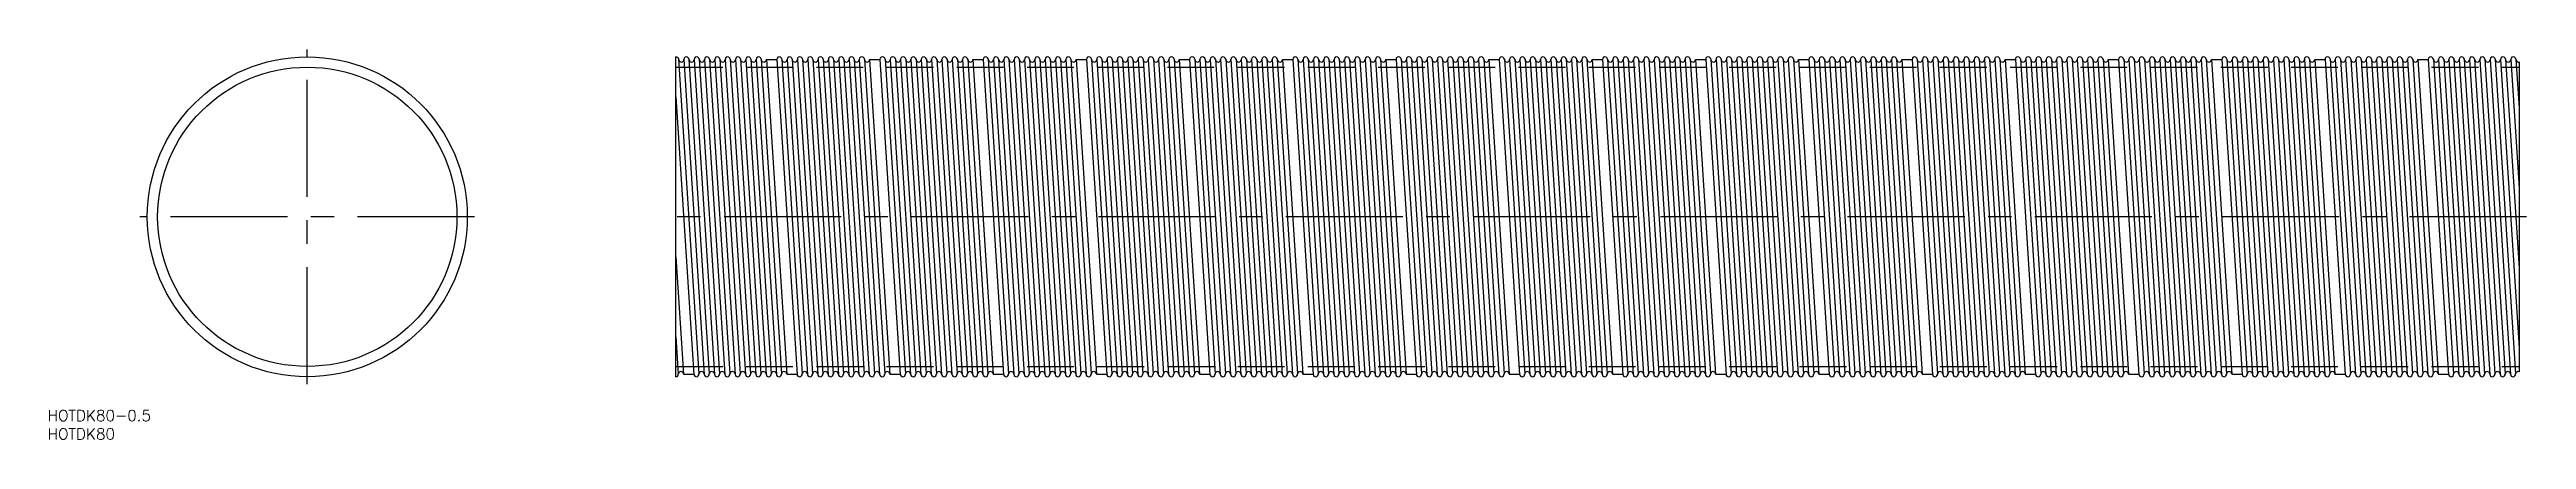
# Model space of a CAD drawing. Extents: x -70 to 602, y -60 to 45.
import ezdxf

# ---------------------------------------------------------------- set-up
doc = ezdxf.new("R2010")
doc.units = 0
doc.linetypes.add('CENTER', pattern=[50.8, 31.75, -6.35, 6.35, -6.35])
doc.linetypes.add('DASHED', pattern=[19.05, 12.7, -6.35])
doc.layers.get('0').update_dxf_attribs({"linetype": 'CONTINUOUS'})
doc.layers.add('CENTER', color=1, linetype='CENTER')
doc.styles.get("Standard").update_dxf_attribs({"font": 'txt.shx', "height": 3, "bigfont": 'bigfont.shx'})

msp = doc.modelspace()

# ---------------------------------------------------------------- linework, layer by layer
at = {"color": 7, "linetype": 'CONTINUOUS'}
for p, q in [((100, -43.4), (100, 43.4)), ((100.74, 42.75), (106.25, -42.65)), ((102.15, 42.65), (107.66, -42.75)), ((103.54, 42.75), (109.05, -42.65)), ((104.95, 42.65), (110.46, -42.75)), ((106.34, 42.75), (111.85, -42.65)), ((107.75, 42.65), (113.26, -42.75)), ((109.14, 42.75), (114.65, -42.65)), ((110.55, 42.65), (116.06, -42.75)), ((111.94, 42.75), (117.45, -42.65)), ((113.35, 42.65), (118.86, -42.75)), ((114.74, 42.75), (120.25, -42.65)), ((116.15, 42.65), (121.66, -42.75)), ((117.54, 42.75), (123.05, -42.65)), ((118.95, 42.65), (124.46, -42.75)), ((120.34, 42.75), (125.85, -42.65)), ((121.75, 42.65), (127.26, -42.75)), ((123.14, 42.75), (128.65, -42.65)), ((124.55, 42.7), (130.05, -42.7)), ((124.55, 42.7), (127.35, 42.7)), ((127.35, 42.65), (132.86, -42.75)), ((128.74, 42.75), (134.25, -42.65)), ((130.15, 42.65), (135.66, -42.75)), ((131.54, 42.75), (137.05, -42.65)), ((132.95, 42.65), (138.46, -42.75)), ((134.34, 42.75), (139.85, -42.65)), ((135.75, 42.65), (141.26, -42.75)), ((137.14, 42.75), (142.65, -42.65)), ((138.55, 42.65), (144.06, -42.75)), ((139.94, 42.75), (145.45, -42.65)), ((141.35, 42.65), (146.86, -42.75)), ((142.74, 42.75), (148.25, -42.65)), ((144.15, 42.65), (149.66, -42.75)), ((145.54, 42.75), (151.05, -42.65)), ((146.95, 42.65), (152.46, -42.75)), ((148.34, 42.75), (153.85, -42.65)), ((149.75, 42.65), (155.26, -42.75)), ((151.14, 42.75), (156.65, -42.65)), ((152.55, 42.7), (158.05, -42.7)), ((152.55, 42.7), (155.35, 42.7)), ((155.35, 42.65), (160.86, -42.75)), ((156.74, 42.75), (162.25, -42.65)), ((158.15, 42.65), (163.66, -42.75)), ((159.54, 42.75), (165.05, -42.65)), ((160.95, 42.65), (166.46, -42.75)), ((162.34, 42.75), (167.85, -42.65)), ((163.75, 42.65), (169.26, -42.75)), ((165.14, 42.75), (170.65, -42.65)), ((166.55, 42.65), (172.06, -42.75)), ((167.94, 42.75), (173.45, -42.65)), ((169.35, 42.65), (174.86, -42.75)), ((170.74, 42.75), (176.25, -42.65)), ((172.15, 42.65), (177.66, -42.75)), ((173.54, 42.75), (179.05, -42.65)), ((174.95, 42.65), (180.46, -42.75)), ((176.34, 42.75), (181.85, -42.65)), ((177.75, 42.65), (183.26, -42.75)), ((179.14, 42.75), (184.65, -42.65)), ((180.55, 42.7), (186.05, -42.7)), ((180.55, 42.7), (183.35, 42.7)), ((183.35, 42.65), (188.86, -42.75)), ((184.74, 42.75), (190.25, -42.65)), ((186.15, 42.65), (191.66, -42.75)), ((187.54, 42.75), (193.05, -42.65)), ((188.95, 42.65), (194.46, -42.75)), ((190.34, 42.75), (195.85, -42.65)), ((191.75, 42.65), (197.26, -42.75)), ((193.14, 42.75), (198.65, -42.65)), ((194.55, 42.65), (200.06, -42.75)), ((195.94, 42.75), (201.45, -42.65)), ((197.35, 42.65), (202.86, -42.75)), ((198.74, 42.75), (204.25, -42.65)), ((200.15, 42.65), (205.66, -42.75)), ((201.54, 42.75), (207.05, -42.65)), ((202.95, 42.65), (208.46, -42.75)), ((204.34, 42.75), (209.85, -42.65)), ((205.75, 42.65), (211.26, -42.75)), ((207.14, 42.75), (212.65, -42.65)), ((208.55, 42.7), (214.05, -42.7)), ((208.55, 42.7), (211.35, 42.7)), ((211.35, 42.65), (216.86, -42.75)), ((212.74, 42.75), (218.25, -42.65)), ((214.15, 42.65), (219.66, -42.75)), ((215.54, 42.75), (221.05, -42.65)), ((216.95, 42.65), (222.46, -42.75)), ((218.34, 42.75), (223.85, -42.65)), ((219.75, 42.65), (225.26, -42.75)), ((221.14, 42.75), (226.65, -42.65)), ((222.55, 42.65), (228.06, -42.75)), ((223.94, 42.75), (229.45, -42.65)), ((225.35, 42.65), (230.86, -42.75)), ((226.74, 42.75), (232.25, -42.65)), ((228.15, 42.65), (233.66, -42.75)), ((229.54, 42.75), (235.05, -42.65)), ((230.95, 42.65), (236.46, -42.75)), ((232.34, 42.75), (237.85, -42.65)), ((233.75, 42.65), (239.26, -42.75)), ((235.14, 42.75), (240.65, -42.65)), ((236.55, 42.7), (242.05, -42.7)), ((236.55, 42.7), (239.35, 42.7)), ((239.35, 42.65), (244.86, -42.75)), ((240.74, 42.75), (246.25, -42.65)), ((242.15, 42.65), (247.66, -42.75)), ((243.54, 42.75), (249.05, -42.65)), ((244.95, 42.65), (250.46, -42.75)), ((246.34, 42.75), (251.85, -42.65)), ((247.75, 42.65), (253.26, -42.75)), ((249.14, 42.75), (254.65, -42.65)), ((250.55, 42.65), (256.06, -42.75)), ((251.94, 42.75), (257.45, -42.65)), ((253.35, 42.65), (258.86, -42.75)), ((254.74, 42.75), (260.25, -42.65)), ((256.15, 42.65), (261.66, -42.75)), ((257.54, 42.75), (263.05, -42.65)), ((258.95, 42.65), (264.46, -42.75)), ((260.34, 42.75), (265.85, -42.65)), ((261.75, 42.65), (267.26, -42.75)), ((263.14, 42.75), (268.65, -42.65)), ((264.55, 42.7), (270.05, -42.7)), ((264.55, 42.7), (267.35, 42.7)), ((267.35, 42.65), (272.86, -42.75)), ((268.74, 42.75), (274.25, -42.65)), ((270.15, 42.65), (275.66, -42.75)), ((271.54, 42.75), (277.05, -42.65)), ((272.95, 42.65), (278.46, -42.75)), ((274.34, 42.75), (279.85, -42.65)), ((275.75, 42.65), (281.26, -42.75)), ((277.14, 42.75), (282.65, -42.65)), ((278.55, 42.65), (284.06, -42.75)), ((279.94, 42.75), (285.45, -42.65)), ((281.35, 42.65), (286.86, -42.75)), ((282.74, 42.75), (288.25, -42.65)), ((284.15, 42.65), (289.66, -42.75)), ((285.54, 42.75), (291.05, -42.65)), ((286.95, 42.65), (292.46, -42.75)), ((288.34, 42.75), (293.85, -42.65)), ((289.75, 42.65), (295.26, -42.75)), ((291.14, 42.75), (296.65, -42.65)), ((292.55, 42.7), (298.05, -42.7)), ((292.55, 42.7), (295.35, 42.7)), ((295.35, 42.65), (300.86, -42.75)), ((296.74, 42.75), (302.25, -42.65)), ((298.15, 42.65), (303.66, -42.75)), ((299.54, 42.75), (305.05, -42.65)), ((300.95, 42.65), (306.46, -42.75)), ((302.34, 42.75), (307.85, -42.65)), ((303.75, 42.65), (309.26, -42.75)), ((305.14, 42.75), (310.65, -42.65)), ((306.55, 42.65), (312.06, -42.75)), ((307.94, 42.75), (313.45, -42.65)), ((309.35, 42.65), (314.86, -42.75)), ((310.74, 42.75), (316.25, -42.65)), ((312.15, 42.65), (317.66, -42.75)), ((313.54, 42.75), (319.05, -42.65)), ((314.95, 42.65), (320.46, -42.75)), ((316.34, 42.75), (321.85, -42.65)), ((317.75, 42.65), (323.26, -42.75)), ((319.14, 42.75), (324.65, -42.65)), ((320.55, 42.7), (326.05, -42.7)), ((320.55, 42.7), (323.35, 42.7)), ((323.35, 42.65), (328.86, -42.75)), ((324.74, 42.75), (330.25, -42.65)), ((326.15, 42.65), (331.66, -42.75)), ((327.54, 42.75), (333.05, -42.65)), ((328.95, 42.65), (334.46, -42.75)), ((330.34, 42.75), (335.85, -42.65)), ((331.75, 42.65), (337.26, -42.75)), ((333.14, 42.75), (338.65, -42.65)), ((334.55, 42.65), (340.06, -42.75)), ((335.94, 42.75), (341.45, -42.65)), ((337.35, 42.65), (342.86, -42.75)), ((338.74, 42.75), (344.25, -42.65)), ((340.15, 42.65), (345.66, -42.75)), ((341.54, 42.75), (347.05, -42.65)), ((342.95, 42.65), (348.46, -42.75)), ((344.34, 42.75), (349.85, -42.65)), ((345.75, 42.65), (351.26, -42.75)), ((347.14, 42.75), (352.65, -42.65)), ((348.55, 42.7), (354.05, -42.7)), ((348.55, 42.7), (351.35, 42.7)), ((351.35, 42.65), (356.86, -42.75)), ((352.74, 42.75), (358.25, -42.65)), ((354.15, 42.65), (359.66, -42.75)), ((355.54, 42.75), (361.05, -42.65)), ((356.95, 42.65), (362.46, -42.75)), ((358.34, 42.75), (363.85, -42.65)), ((359.75, 42.65), (365.26, -42.75)), ((361.14, 42.75), (366.65, -42.65)), ((362.55, 42.65), (368.06, -42.75)), ((363.94, 42.75), (369.45, -42.65)), ((365.35, 42.65), (370.86, -42.75)), ((366.74, 42.75), (372.25, -42.65)), ((368.15, 42.65), (373.66, -42.75)), ((369.54, 42.75), (375.05, -42.65)), ((370.95, 42.65), (376.46, -42.75)), ((372.34, 42.75), (377.85, -42.65)), ((373.75, 42.65), (379.26, -42.75)), ((375.14, 42.75), (380.65, -42.65)), ((376.55, 42.7), (382.05, -42.7)), ((376.55, 42.7), (379.35, 42.7)), ((379.35, 42.65), (384.86, -42.75)), ((380.74, 42.75), (386.25, -42.65)), ((382.15, 42.65), (387.66, -42.75)), ((383.54, 42.75), (389.05, -42.65)), ((384.95, 42.65), (390.46, -42.75)), ((386.34, 42.75), (391.85, -42.65)), ((387.75, 42.65), (393.26, -42.75)), ((389.14, 42.75), (394.65, -42.65)), ((390.55, 42.65), (396.06, -42.75)), ((391.94, 42.75), (397.45, -42.65)), ((393.35, 42.65), (398.86, -42.75)), ((394.74, 42.75), (400.25, -42.65)), ((396.15, 42.65), (401.66, -42.75)), ((397.54, 42.75), (403.05, -42.65)), ((398.95, 42.65), (404.46, -42.75)), ((400.34, 42.75), (405.85, -42.65)), ((401.75, 42.65), (407.26, -42.75)), ((403.14, 42.75), (408.65, -42.65)), ((404.55, 42.7), (410.05, -42.7)), ((404.55, 42.7), (407.35, 42.7)), ((407.35, 42.65), (412.86, -42.75)), ((408.74, 42.75), (414.25, -42.65)), ((410.15, 42.65), (415.66, -42.75)), ((411.54, 42.75), (417.05, -42.65)), ((412.95, 42.65), (418.46, -42.75)), ((414.34, 42.75), (419.85, -42.65)), ((415.75, 42.65), (421.26, -42.75)), ((417.14, 42.75), (422.65, -42.65)), ((418.55, 42.65), (424.06, -42.75)), ((419.94, 42.75), (425.45, -42.65)), ((421.35, 42.65), (426.86, -42.75)), ((422.74, 42.75), (428.25, -42.65)), ((424.15, 42.65), (429.66, -42.75)), ((425.54, 42.75), (431.05, -42.65)), ((426.95, 42.65), (432.46, -42.75)), ((428.34, 42.75), (433.85, -42.65)), ((429.75, 42.65), (435.26, -42.75)), ((431.14, 42.75), (436.65, -42.65)), ((432.55, 42.7), (438.05, -42.7)), ((432.55, 42.7), (435.35, 42.7)), ((435.35, 42.65), (440.86, -42.75)), ((436.74, 42.75), (442.25, -42.65)), ((438.15, 42.65), (443.66, -42.75)), ((439.54, 42.75), (445.05, -42.65)), ((440.95, 42.65), (446.46, -42.75)), ((442.34, 42.75), (447.85, -42.65)), ((443.75, 42.65), (449.26, -42.75)), ((445.14, 42.75), (450.65, -42.65)), ((446.55, 42.65), (452.06, -42.75)), ((447.94, 42.75), (453.45, -42.65)), ((449.35, 42.65), (454.86, -42.75)), ((450.74, 42.75), (456.25, -42.65)), ((452.15, 42.65), (457.66, -42.75)), ((453.54, 42.75), (459.05, -42.65)), ((454.95, 42.65), (460.46, -42.75)), ((456.34, 42.75), (461.85, -42.65)), ((457.75, 42.65), (463.26, -42.75)), ((459.14, 42.75), (464.65, -42.65)), ((460.55, 42.7), (466.05, -42.7)), ((460.55, 42.7), (463.35, 42.7)), ((463.35, 42.65), (468.86, -42.75)), ((464.74, 42.75), (470.25, -42.65)), ((466.15, 42.65), (471.66, -42.75)), ((467.54, 42.75), (473.05, -42.65)), ((468.95, 42.65), (474.46, -42.75)), ((470.34, 42.75), (475.85, -42.65)), ((471.75, 42.65), (477.26, -42.75)), ((473.14, 42.75), (478.65, -42.65)), ((474.55, 42.65), (480.06, -42.75)), ((475.94, 42.75), (481.45, -42.65)), ((477.35, 42.65), (482.86, -42.75)), ((478.74, 42.75), (484.25, -42.65)), ((480.15, 42.65), (485.66, -42.75)), ((481.54, 42.75), (487.05, -42.65)), ((482.95, 42.65), (488.46, -42.75)), ((484.34, 42.75), (489.85, -42.65)), ((485.75, 42.65), (491.26, -42.75)), ((487.14, 42.75), (492.65, -42.65)), ((488.55, 42.7), (494.05, -42.7)), ((488.55, 42.7), (491.35, 42.7)), ((491.35, 42.65), (496.86, -42.75)), ((492.74, 42.75), (498.25, -42.65)), ((494.15, 42.65), (499.66, -42.75)), ((495.54, 42.75), (501.05, -42.65)), ((496.95, 42.65), (502.46, -42.75)), ((498.34, 42.75), (503.85, -42.65)), ((499.75, 42.65), (505.26, -42.75)), ((501.14, 42.75), (506.65, -42.65)), ((502.55, 42.65), (508.06, -42.75)), ((503.94, 42.75), (509.45, -42.65)), ((505.35, 42.65), (510.86, -42.75)), ((506.74, 42.75), (512.25, -42.65)), ((508.15, 42.65), (513.66, -42.75)), ((509.54, 42.75), (515.05, -42.65)), ((510.95, 42.65), (516.46, -42.75)), ((512.34, 42.75), (517.85, -42.65)), ((513.75, 42.65), (519.26, -42.75)), ((515.14, 42.75), (520.65, -42.65)), ((516.55, 42.7), (522.05, -42.7)), ((516.55, 42.7), (519.35, 42.7)), ((519.35, 42.65), (524.86, -42.75)), ((520.74, 42.75), (526.25, -42.65)), ((522.15, 42.65), (527.66, -42.75)), ((523.54, 42.75), (529.05, -42.65)), ((524.95, 42.65), (530.46, -42.75)), ((526.34, 42.75), (531.85, -42.65)), ((527.75, 42.65), (533.26, -42.75)), ((529.14, 42.75), (534.65, -42.65)), ((530.55, 42.65), (536.06, -42.75)), ((531.94, 42.75), (537.45, -42.65)), ((533.35, 42.65), (538.86, -42.75)), ((534.74, 42.75), (540.25, -42.65)), ((536.15, 42.65), (541.66, -42.75)), ((537.54, 42.75), (543.05, -42.65)), ((538.95, 42.65), (544.46, -42.75)), ((540.34, 42.75), (545.85, -42.65)), ((541.75, 42.65), (547.26, -42.75)), ((543.14, 42.75), (548.65, -42.65)), ((544.55, 42.7), (550.05, -42.7)), ((544.55, 42.7), (547.35, 42.7)), ((547.35, 42.65), (552.86, -42.75)), ((548.74, 42.75), (554.25, -42.65)), ((550.15, 42.65), (555.66, -42.75)), ((551.54, 42.75), (557.05, -42.65)), ((552.95, 42.65), (558.46, -42.75)), ((554.34, 42.75), (559.85, -42.65)), ((555.75, 42.65), (561.26, -42.75)), ((557.14, 42.75), (562.65, -42.65)), ((558.55, 42.65), (564.06, -42.75)), ((559.94, 42.75), (565.45, -42.65)), ((561.35, 42.65), (566.86, -42.75)), ((562.74, 42.75), (568.25, -42.65)), ((564.15, 42.65), (569.66, -42.75)), ((565.54, 42.75), (571.05, -42.65)), ((566.95, 42.65), (572.46, -42.75)), ((568.34, 42.75), (573.85, -42.65)), ((569.75, 42.65), (575.26, -42.75)), ((571.14, 42.75), (576.65, -42.65)), ((572.55, 42.7), (578.05, -42.7)), ((572.55, 42.7), (575.35, 42.7)), ((575.35, 42.65), (580.86, -42.75)), ((576.74, 42.75), (582.25, -42.65)), ((578.15, 42.65), (583.66, -42.75)), ((579.54, 42.75), (585.05, -42.65)), ((580.95, 42.65), (586.46, -42.75)), ((582.34, 42.75), (587.85, -42.65)), ((583.75, 42.65), (589.26, -42.75)), ((585.14, 42.75), (590.65, -42.65)), ((586.55, 42.65), (592.06, -42.75)), ((587.94, 42.75), (593.45, -42.65)), ((589.35, 42.65), (594.86, -42.75)), ((590.74, 42.75), (596.25, -42.65)), ((592.15, 42.65), (597.66, -42.75)), ((593.54, 42.75), (599.05, -42.65)), ((594.95, 42.65), (600, -35.67)), ((596.34, 42.75), (600, -13.93)), ((597.75, 42.65), (600, 7.73)), ((599.14, 42.75), (600, 29.47)), ((600, 42.02), (600, -42.04)), ((100, 32.53), (104.86, -42.75)), ((100, -10.86), (102.05, -42.7)), ((100, -32.53), (100.65, -42.65)), ((102.05, -42.7), (104.85, -42.7)), ((130.05, -42.7), (132.85, -42.7)), ((158.05, -42.7), (160.85, -42.7)), ((186.05, -42.7), (188.85, -42.7)), ((214.05, -42.7), (216.85, -42.7)), ((242.05, -42.7), (244.85, -42.7)), ((270.05, -42.7), (272.85, -42.7)), ((298.05, -42.7), (300.85, -42.7)), ((326.05, -42.7), (328.85, -42.7)), ((354.05, -42.7), (356.85, -42.7)), ((382.05, -42.7), (384.85, -42.7)), ((410.05, -42.7), (412.85, -42.7)), ((438.05, -42.7), (440.85, -42.7)), ((466.05, -42.7), (468.85, -42.7)), ((494.05, -42.7), (496.85, -42.7)), ((522.05, -42.7), (524.85, -42.7)), ((550.05, -42.7), (552.85, -42.7)), ((578.05, -42.7), (580.85, -42.7))]:
    msp.add_line(p, q, dxfattribs=at)
at = {"color": 3, "linetype": 'DASHED'}
for p, q in [((100, 40.6), (600, 40.6)), ((100, -40.6), (600, -40.6))]:
    msp.add_line(p, q, dxfattribs=at)
at = {"color": 7, "linetype": 'CONTINUOUS'}
for radius in [43.4, 40.6]:
    msp.add_circle((0, 0), radius, dxfattribs=at)
for centre, start, end in [((100.05, 42.7), 3.69139, 93.69907), ((101.45, 42.7), 188.9127, 360), ((102.85, 42.7), 3.69139, 183.69139), ((104.25, 42.7), 188.9127, 360), ((105.65, 42.7), 3.69139, 183.69139), ((107.05, 42.7), 188.9127, 360), ((108.45, 42.7), 3.69139, 183.69139), ((109.85, 42.7), 188.9127, 360), ((111.25, 42.7), 3.69139, 183.69139), ((112.65, 42.7), 188.9127, 360), ((114.05, 42.7), 3.69139, 183.69139), ((115.45, 42.7), 188.9127, 360), ((116.85, 42.7), 3.69139, 183.69139), ((118.25, 42.7), 188.9127, 360), ((119.65, 42.7), 3.69139, 183.69139), ((121.05, 42.7), 188.9127, 360), ((122.45, 42.7), 3.69139, 183.69139), ((123.85, 42.7), 188.9127, 360), ((128.05, 42.7), 3.69139, 183.69139), ((129.45, 42.7), 188.9127, 360), ((130.85, 42.7), 3.69139, 183.69139), ((132.25, 42.7), 188.9127, 360), ((133.65, 42.7), 3.69139, 183.69139), ((135.05, 42.7), 188.9127, 360), ((136.45, 42.7), 3.69139, 183.69139), ((137.85, 42.7), 188.9127, 360), ((139.25, 42.7), 3.69139, 183.69139), ((140.65, 42.7), 188.9127, 360), ((142.05, 42.7), 3.69139, 183.69139), ((143.45, 42.7), 188.9127, 360), ((144.85, 42.7), 3.69139, 183.69139), ((146.25, 42.7), 188.9127, 360), ((147.65, 42.7), 3.69139, 183.69139), ((149.05, 42.7), 188.9127, 360), ((150.45, 42.7), 3.69139, 183.69139), ((151.85, 42.7), 188.9127, 360), ((156.05, 42.7), 3.69139, 183.69139), ((157.45, 42.7), 188.9127, 360), ((158.85, 42.7), 3.69139, 183.69139), ((160.25, 42.7), 188.9127, 360), ((161.65, 42.7), 3.69139, 183.69139), ((163.05, 42.7), 188.9127, 360), ((164.45, 42.7), 3.69139, 183.69139), ((165.85, 42.7), 188.9127, 360), ((167.25, 42.7), 3.69139, 183.69139), ((168.65, 42.7), 188.9127, 360), ((170.05, 42.7), 3.69139, 183.69139), ((171.45, 42.7), 188.9127, 360), ((172.85, 42.7), 3.69139, 183.69139), ((174.25, 42.7), 188.9127, 360), ((175.65, 42.7), 3.69139, 183.69139), ((177.05, 42.7), 188.9127, 360), ((178.45, 42.7), 3.69139, 183.69139), ((179.85, 42.7), 188.9127, 360), ((184.05, 42.7), 3.69139, 183.69139), ((185.45, 42.7), 188.9127, 360), ((186.85, 42.7), 3.69139, 183.69139), ((188.25, 42.7), 188.9127, 360), ((189.65, 42.7), 3.69139, 183.69139), ((191.05, 42.7), 188.9127, 360), ((192.45, 42.7), 3.69139, 183.69139), ((193.85, 42.7), 188.9127, 360), ((195.25, 42.7), 3.69139, 183.69139), ((196.65, 42.7), 188.9127, 360), ((198.05, 42.7), 3.69139, 183.69139), ((199.45, 42.7), 188.9127, 360), ((200.85, 42.7), 3.69139, 183.69139), ((202.25, 42.7), 188.9127, 360), ((203.65, 42.7), 3.69139, 183.69139), ((205.05, 42.7), 188.9127, 360), ((206.45, 42.7), 3.69139, 183.69139), ((207.85, 42.7), 188.9127, 360), ((212.05, 42.7), 3.69139, 183.69139), ((213.45, 42.7), 188.9127, 360), ((214.85, 42.7), 3.69139, 183.69139), ((216.25, 42.7), 188.9127, 360), ((217.65, 42.7), 3.69139, 183.69139), ((219.05, 42.7), 188.9127, 360), ((220.45, 42.7), 3.69139, 183.69139), ((221.85, 42.7), 188.9127, 360), ((223.25, 42.7), 3.69139, 183.69139), ((224.65, 42.7), 188.9127, 360), ((226.05, 42.7), 3.69139, 183.69139), ((227.45, 42.7), 188.9127, 360), ((228.85, 42.7), 3.69139, 183.69139), ((230.25, 42.7), 188.9127, 360), ((231.65, 42.7), 3.69139, 183.69139), ((233.05, 42.7), 188.9127, 360), ((234.45, 42.7), 3.69139, 183.69139), ((235.85, 42.7), 188.9127, 360), ((240.05, 42.7), 3.69139, 183.69139), ((241.45, 42.7), 188.9127, 360), ((242.85, 42.7), 3.69139, 183.69139), ((244.25, 42.7), 188.9127, 360), ((245.65, 42.7), 3.69139, 183.69139), ((247.05, 42.7), 188.9127, 360), ((248.45, 42.7), 3.69139, 183.69139), ((249.85, 42.7), 188.9127, 360), ((251.25, 42.7), 3.69139, 183.69139), ((252.65, 42.7), 188.9127, 360), ((254.05, 42.7), 3.69139, 183.69139), ((255.45, 42.7), 188.9127, 360), ((256.85, 42.7), 3.69139, 183.69139), ((258.25, 42.7), 188.9127, 360), ((259.65, 42.7), 3.69139, 183.69139), ((261.05, 42.7), 188.9127, 360), ((262.45, 42.7), 3.69139, 183.69139), ((263.85, 42.7), 188.9127, 360), ((268.05, 42.7), 3.69139, 183.69139), ((269.45, 42.7), 188.9127, 360), ((270.85, 42.7), 3.69139, 183.69139), ((272.25, 42.7), 188.9127, 360), ((273.65, 42.7), 3.69139, 183.69139), ((275.05, 42.7), 188.9127, 360), ((276.45, 42.7), 3.69139, 183.69139), ((277.85, 42.7), 188.9127, 360), ((279.25, 42.7), 3.69139, 183.69139), ((280.65, 42.7), 188.9127, 360), ((282.05, 42.7), 3.69139, 183.69139), ((283.45, 42.7), 188.9127, 360), ((284.85, 42.7), 3.69139, 183.69139), ((286.25, 42.7), 188.9127, 360), ((287.65, 42.7), 3.69139, 183.69139), ((289.05, 42.7), 188.9127, 360), ((290.45, 42.7), 3.69139, 183.69139), ((291.85, 42.7), 188.9127, 360), ((296.05, 42.7), 3.69139, 183.69139), ((297.45, 42.7), 188.9127, 360), ((298.85, 42.7), 3.69139, 183.69139), ((300.25, 42.7), 188.9127, 360), ((301.65, 42.7), 3.69139, 183.69139), ((303.05, 42.7), 188.9127, 360), ((304.45, 42.7), 3.69139, 183.69139), ((305.85, 42.7), 188.9127, 360), ((307.25, 42.7), 3.69139, 183.69139), ((308.65, 42.7), 188.9127, 360), ((310.05, 42.7), 3.69139, 183.69139), ((311.45, 42.7), 188.9127, 360), ((312.85, 42.7), 3.69139, 183.69139), ((314.25, 42.7), 188.9127, 360), ((315.65, 42.7), 3.69139, 183.69139), ((317.05, 42.7), 188.9127, 360), ((318.45, 42.7), 3.69139, 183.69139), ((319.85, 42.7), 188.9127, 360), ((324.05, 42.7), 3.69139, 183.69139), ((325.45, 42.7), 188.9127, 360), ((326.85, 42.7), 3.69139, 183.69139), ((328.25, 42.7), 188.9127, 360), ((329.65, 42.7), 3.69139, 183.69139), ((331.05, 42.7), 188.9127, 360), ((332.45, 42.7), 3.69139, 183.69139), ((333.85, 42.7), 188.9127, 360), ((335.25, 42.7), 3.69139, 183.69139), ((336.65, 42.7), 188.9127, 360), ((338.05, 42.7), 3.69139, 183.69139), ((339.45, 42.7), 188.9127, 360), ((340.85, 42.7), 3.69139, 183.69139), ((342.25, 42.7), 188.9127, 360), ((343.65, 42.7), 3.69139, 183.69139), ((345.05, 42.7), 188.9127, 360), ((346.45, 42.7), 3.69139, 183.69139), ((347.85, 42.7), 188.9127, 360), ((352.05, 42.7), 3.69139, 183.69139), ((353.45, 42.7), 188.9127, 360), ((354.85, 42.7), 3.69139, 183.69139), ((356.25, 42.7), 188.9127, 360), ((357.65, 42.7), 3.69139, 183.69139), ((359.05, 42.7), 188.9127, 360), ((360.45, 42.7), 3.69139, 183.69139), ((361.85, 42.7), 188.9127, 360), ((363.25, 42.7), 3.69139, 183.69139), ((364.65, 42.7), 188.9127, 360), ((366.05, 42.7), 3.69139, 183.69139), ((367.45, 42.7), 188.9127, 360), ((368.85, 42.7), 3.69139, 183.69139), ((370.25, 42.7), 188.9127, 360), ((371.65, 42.7), 3.69139, 183.69139), ((373.05, 42.7), 188.9127, 360), ((374.45, 42.7), 3.69139, 183.69139), ((375.85, 42.7), 188.9127, 360), ((380.05, 42.7), 3.69139, 183.69139), ((381.45, 42.7), 188.9127, 360), ((382.85, 42.7), 3.69139, 183.69139), ((384.25, 42.7), 188.9127, 360), ((385.65, 42.7), 3.69139, 183.69139), ((387.05, 42.7), 188.9127, 360), ((388.45, 42.7), 3.69139, 183.69139), ((389.85, 42.7), 188.9127, 360), ((391.25, 42.7), 3.69139, 183.69139), ((392.65, 42.7), 188.9127, 360), ((394.05, 42.7), 3.69139, 183.69139), ((395.45, 42.7), 188.9127, 360), ((396.85, 42.7), 3.69139, 183.69139), ((398.25, 42.7), 188.9127, 360), ((399.65, 42.7), 3.69139, 183.69139), ((401.05, 42.7), 188.9127, 360), ((402.45, 42.7), 3.69139, 183.69139), ((403.85, 42.7), 188.9127, 360), ((408.05, 42.7), 3.69139, 183.69139), ((409.45, 42.7), 188.9127, 360), ((410.85, 42.7), 3.69139, 183.69139), ((412.25, 42.7), 188.9127, 360), ((413.65, 42.7), 3.69139, 183.69139), ((415.05, 42.7), 188.9127, 360), ((416.45, 42.7), 3.69139, 183.69139), ((417.85, 42.7), 188.9127, 360), ((419.25, 42.7), 3.69139, 183.69139), ((420.65, 42.7), 188.9127, 360), ((422.05, 42.7), 3.69139, 183.69139), ((423.45, 42.7), 188.9127, 360), ((424.85, 42.7), 3.69139, 183.69139), ((426.25, 42.7), 188.9127, 360), ((427.65, 42.7), 3.69139, 183.69139), ((429.05, 42.7), 188.9127, 360), ((430.45, 42.7), 3.69139, 183.69139), ((431.85, 42.7), 188.9127, 360), ((436.05, 42.7), 3.69139, 183.69139), ((437.45, 42.7), 188.9127, 360), ((438.85, 42.7), 3.69139, 183.69139), ((440.25, 42.7), 188.9127, 360), ((441.65, 42.7), 3.69139, 183.69139), ((443.05, 42.7), 188.9127, 360), ((444.45, 42.7), 3.69139, 183.69139), ((445.85, 42.7), 188.9127, 360), ((447.25, 42.7), 3.69139, 183.69139), ((448.65, 42.7), 188.9127, 360), ((450.05, 42.7), 3.69139, 183.69139), ((451.45, 42.7), 188.9127, 360), ((452.85, 42.7), 3.69139, 183.69139), ((454.25, 42.7), 188.9127, 360), ((455.65, 42.7), 3.69139, 183.69139), ((457.05, 42.7), 188.9127, 360), ((458.45, 42.7), 3.69139, 183.69139), ((459.85, 42.7), 188.9127, 360), ((464.05, 42.7), 3.69139, 183.69139), ((465.45, 42.7), 188.9127, 360), ((466.85, 42.7), 3.69139, 183.69139), ((468.25, 42.7), 188.9127, 360), ((469.65, 42.7), 3.69139, 183.69139), ((471.05, 42.7), 188.9127, 360), ((472.45, 42.7), 3.69139, 183.69139), ((473.85, 42.7), 188.9127, 360), ((475.25, 42.7), 3.69139, 183.69139), ((476.65, 42.7), 188.9127, 360), ((478.05, 42.7), 3.69139, 183.69139), ((479.45, 42.7), 188.9127, 360), ((480.85, 42.7), 3.69139, 183.69139), ((482.25, 42.7), 188.9127, 360), ((483.65, 42.7), 3.69139, 183.69139), ((485.05, 42.7), 188.9127, 360), ((486.45, 42.7), 3.69139, 183.69139), ((487.85, 42.7), 188.9127, 360), ((492.05, 42.7), 3.69139, 183.69139), ((493.45, 42.7), 188.9127, 360), ((494.85, 42.7), 3.69139, 183.69139), ((496.25, 42.7), 188.9127, 360), ((497.65, 42.7), 3.69139, 183.69139), ((499.05, 42.7), 188.9127, 360), ((500.45, 42.7), 3.69139, 183.69139), ((501.85, 42.7), 188.9127, 360), ((503.25, 42.7), 3.69139, 183.69139), ((504.65, 42.7), 188.9127, 360), ((506.05, 42.7), 3.69139, 183.69139), ((507.45, 42.7), 188.9127, 360), ((508.85, 42.7), 3.69139, 183.69139), ((510.25, 42.7), 188.9127, 360), ((511.65, 42.7), 3.69139, 183.69139), ((513.05, 42.7), 188.9127, 360), ((514.45, 42.7), 3.69139, 183.69139), ((515.85, 42.7), 188.9127, 360), ((520.05, 42.7), 3.69139, 183.69139), ((521.45, 42.7), 188.9127, 360), ((522.85, 42.7), 3.69139, 183.69139), ((524.25, 42.7), 188.9127, 360), ((525.65, 42.7), 3.69139, 183.69139), ((527.05, 42.7), 188.9127, 360), ((528.45, 42.7), 3.69139, 183.69139), ((529.85, 42.7), 188.9127, 360), ((531.25, 42.7), 3.69139, 183.69139), ((532.65, 42.7), 188.9127, 360), ((534.05, 42.7), 3.69139, 183.69139), ((535.45, 42.7), 188.9127, 360), ((536.85, 42.7), 3.69139, 183.69139), ((538.25, 42.7), 188.9127, 360), ((539.65, 42.7), 3.69139, 183.69139), ((541.05, 42.7), 188.9127, 360), ((542.45, 42.7), 3.69139, 183.69139), ((543.85, 42.7), 188.9127, 360), ((548.05, 42.7), 3.69139, 183.69139), ((549.45, 42.7), 188.9127, 360), ((550.85, 42.7), 3.69139, 183.69139), ((552.25, 42.7), 188.9127, 360), ((553.65, 42.7), 3.69139, 183.69139), ((555.05, 42.7), 188.9127, 360), ((556.45, 42.7), 3.69139, 183.69139), ((557.85, 42.7), 188.9127, 360), ((559.25, 42.7), 3.69139, 183.69139), ((560.65, 42.7), 188.9127, 360), ((562.05, 42.7), 3.69139, 183.69139), ((563.45, 42.7), 188.9127, 360), ((564.85, 42.7), 3.69139, 183.69139), ((566.25, 42.7), 188.9127, 360), ((567.65, 42.7), 3.69139, 183.69139), ((569.05, 42.7), 188.9127, 360), ((570.45, 42.7), 3.69139, 183.69139), ((571.85, 42.7), 188.9127, 360), ((576.05, 42.7), 3.69139, 183.69139), ((577.45, 42.7), 188.9127, 360), ((578.85, 42.7), 3.69139, 183.69139), ((580.25, 42.7), 188.9127, 360), ((581.65, 42.7), 3.69139, 183.69139), ((583.05, 42.7), 188.9127, 360), ((584.45, 42.7), 3.69139, 183.69139), ((585.85, 42.7), 188.9127, 360), ((587.25, 42.7), 3.69139, 183.69139), ((588.65, 42.7), 188.9127, 360), ((590.05, 42.7), 3.69139, 183.69139), ((591.45, 42.7), 188.9127, 360), ((592.85, 42.7), 3.69139, 183.69139), ((594.25, 42.7), 188.9127, 360), ((595.65, 42.7), 3.69139, 183.69139), ((597.05, 42.7), 188.9127, 360), ((598.45, 42.7), 3.69139, 183.69139), ((599.85, 42.7), 188.9127, 282.77942), ((99.95, -42.7), 273.69907, 3.69139), ((101.35, -42.7), 8.9127, 180), ((105.55, -42.7), 183.69139, 3.69139), ((106.95, -42.7), 8.9127, 180), ((108.35, -42.7), 183.69139, 3.69139), ((109.75, -42.7), 8.9127, 180), ((111.15, -42.7), 183.69139, 3.69139), ((112.55, -42.7), 8.9127, 180), ((113.95, -42.7), 183.69139, 3.69139), ((115.35, -42.7), 8.9127, 180), ((116.75, -42.7), 183.69139, 3.69139), ((118.15, -42.7), 8.9127, 180), ((119.55, -42.7), 183.69139, 3.69139), ((120.95, -42.7), 8.9127, 180), ((122.35, -42.7), 183.69139, 3.69139), ((123.75, -42.7), 8.9127, 180), ((125.15, -42.7), 183.69139, 3.69139), ((126.55, -42.7), 8.9127, 180), ((127.95, -42.7), 183.69139, 3.69139), ((129.35, -42.7), 8.9127, 180), ((133.55, -42.7), 183.69139, 3.69139), ((134.95, -42.7), 8.9127, 180), ((136.35, -42.7), 183.69139, 3.69139), ((137.75, -42.7), 8.9127, 180), ((139.15, -42.7), 183.69139, 3.69139), ((140.55, -42.7), 8.9127, 180), ((141.95, -42.7), 183.69139, 3.69139), ((143.35, -42.7), 8.9127, 180), ((144.75, -42.7), 183.69139, 3.69139), ((146.15, -42.7), 8.9127, 180), ((147.55, -42.7), 183.69139, 3.69139), ((148.95, -42.7), 8.9127, 180), ((150.35, -42.7), 183.69139, 3.69139), ((151.75, -42.7), 8.9127, 180), ((153.15, -42.7), 183.69139, 3.69139), ((154.55, -42.7), 8.9127, 180), ((155.95, -42.7), 183.69139, 3.69139), ((157.35, -42.7), 8.9127, 180), ((161.55, -42.7), 183.69139, 3.69139), ((162.95, -42.7), 8.9127, 180), ((164.35, -42.7), 183.69139, 3.69139), ((165.75, -42.7), 8.9127, 180), ((167.15, -42.7), 183.69139, 3.69139), ((168.55, -42.7), 8.9127, 180), ((169.95, -42.7), 183.69139, 3.69139), ((171.35, -42.7), 8.9127, 180), ((172.75, -42.7), 183.69139, 3.69139), ((174.15, -42.7), 8.9127, 180), ((175.55, -42.7), 183.69139, 3.69139), ((176.95, -42.7), 8.9127, 180), ((178.35, -42.7), 183.69139, 3.69139), ((179.75, -42.7), 8.9127, 180), ((181.15, -42.7), 183.69139, 3.69139), ((182.55, -42.7), 8.9127, 180), ((183.95, -42.7), 183.69139, 3.69139), ((185.35, -42.7), 8.9127, 180), ((189.55, -42.7), 183.69139, 3.69139), ((190.95, -42.7), 8.9127, 180), ((192.35, -42.7), 183.69139, 3.69139), ((193.75, -42.7), 8.9127, 180), ((195.15, -42.7), 183.69139, 3.69139), ((196.55, -42.7), 8.9127, 180), ((197.95, -42.7), 183.69139, 3.69139), ((199.35, -42.7), 8.9127, 180), ((200.75, -42.7), 183.69139, 3.69139), ((202.15, -42.7), 8.9127, 180), ((203.55, -42.7), 183.69139, 3.69139), ((204.95, -42.7), 8.9127, 180), ((206.35, -42.7), 183.69139, 3.69139), ((207.75, -42.7), 8.9127, 180), ((209.15, -42.7), 183.69139, 3.69139), ((210.55, -42.7), 8.9127, 180), ((211.95, -42.7), 183.69139, 3.69139), ((213.35, -42.7), 8.9127, 180), ((217.55, -42.7), 183.69139, 3.69139), ((218.95, -42.7), 8.9127, 180), ((220.35, -42.7), 183.69139, 3.69139), ((221.75, -42.7), 8.9127, 180), ((223.15, -42.7), 183.69139, 3.69139), ((224.55, -42.7), 8.9127, 180), ((225.95, -42.7), 183.69139, 3.69139), ((227.35, -42.7), 8.9127, 180), ((228.75, -42.7), 183.69139, 3.69139), ((230.15, -42.7), 8.9127, 180), ((231.55, -42.7), 183.69139, 3.69139), ((232.95, -42.7), 8.9127, 180), ((234.35, -42.7), 183.69139, 3.69139), ((235.75, -42.7), 8.9127, 180), ((237.15, -42.7), 183.69139, 3.69139), ((238.55, -42.7), 8.9127, 180), ((239.95, -42.7), 183.69139, 3.69139), ((241.35, -42.7), 8.9127, 180), ((245.55, -42.7), 183.69139, 3.69139), ((246.95, -42.7), 8.9127, 180), ((248.35, -42.7), 183.69139, 3.69139), ((249.75, -42.7), 8.9127, 180), ((251.15, -42.7), 183.69139, 3.69139), ((252.55, -42.7), 8.9127, 180), ((253.95, -42.7), 183.69139, 3.69139), ((255.35, -42.7), 8.9127, 180), ((256.75, -42.7), 183.69139, 3.69139), ((258.15, -42.7), 8.9127, 180), ((259.55, -42.7), 183.69139, 3.69139), ((260.95, -42.7), 8.9127, 180), ((262.35, -42.7), 183.69139, 3.69139), ((263.75, -42.7), 8.9127, 180), ((265.15, -42.7), 183.69139, 3.69139), ((266.55, -42.7), 8.9127, 180), ((267.95, -42.7), 183.69139, 3.69139), ((269.35, -42.7), 8.9127, 180), ((273.55, -42.7), 183.69139, 3.69139), ((274.95, -42.7), 8.9127, 180), ((276.35, -42.7), 183.69139, 3.69139), ((277.75, -42.7), 8.9127, 180), ((279.15, -42.7), 183.69139, 3.69139), ((280.55, -42.7), 8.9127, 180), ((281.95, -42.7), 183.69139, 3.69139), ((283.35, -42.7), 8.9127, 180), ((284.75, -42.7), 183.69139, 3.69139), ((286.15, -42.7), 8.9127, 180), ((287.55, -42.7), 183.69139, 3.69139), ((288.95, -42.7), 8.9127, 180), ((290.35, -42.7), 183.69139, 3.69139), ((291.75, -42.7), 8.9127, 180), ((293.15, -42.7), 183.69139, 3.69139), ((294.55, -42.7), 8.9127, 180), ((295.95, -42.7), 183.69139, 3.69139), ((297.35, -42.7), 8.9127, 180), ((301.55, -42.7), 183.69139, 3.69139), ((302.95, -42.7), 8.9127, 180), ((304.35, -42.7), 183.69139, 3.69139), ((305.75, -42.7), 8.9127, 180), ((307.15, -42.7), 183.69139, 3.69139), ((308.55, -42.7), 8.9127, 180), ((309.95, -42.7), 183.69139, 3.69139), ((311.35, -42.7), 8.9127, 180), ((312.75, -42.7), 183.69139, 3.69139), ((314.15, -42.7), 8.9127, 180), ((315.55, -42.7), 183.69139, 3.69139), ((316.95, -42.7), 8.9127, 180), ((318.35, -42.7), 183.69139, 3.69139), ((319.75, -42.7), 8.9127, 180), ((321.15, -42.7), 183.69139, 3.69139), ((322.55, -42.7), 8.9127, 180), ((323.95, -42.7), 183.69139, 3.69139), ((325.35, -42.7), 8.9127, 180), ((329.55, -42.7), 183.69139, 3.69139), ((330.95, -42.7), 8.9127, 180), ((332.35, -42.7), 183.69139, 3.69139), ((333.75, -42.7), 8.9127, 180), ((335.15, -42.7), 183.69139, 3.69139), ((336.55, -42.7), 8.9127, 180), ((337.95, -42.7), 183.69139, 3.69139), ((339.35, -42.7), 8.9127, 180), ((340.75, -42.7), 183.69139, 3.69139), ((342.15, -42.7), 8.9127, 180), ((343.55, -42.7), 183.69139, 3.69139), ((344.95, -42.7), 8.9127, 180), ((346.35, -42.7), 183.69139, 3.69139), ((347.75, -42.7), 8.9127, 180), ((349.15, -42.7), 183.69139, 3.69139), ((350.55, -42.7), 8.9127, 180), ((351.95, -42.7), 183.69139, 3.69139), ((353.35, -42.7), 8.9127, 180), ((357.55, -42.7), 183.69139, 3.69139), ((358.95, -42.7), 8.9127, 180), ((360.35, -42.7), 183.69139, 3.69139), ((361.75, -42.7), 8.9127, 180), ((363.15, -42.7), 183.69139, 3.69139), ((364.55, -42.7), 8.9127, 180), ((365.95, -42.7), 183.69139, 3.69139), ((367.35, -42.7), 8.9127, 180), ((368.75, -42.7), 183.69139, 3.69139), ((370.15, -42.7), 8.9127, 180), ((371.55, -42.7), 183.69139, 3.69139), ((372.95, -42.7), 8.9127, 180), ((374.35, -42.7), 183.69139, 3.69139), ((375.75, -42.7), 8.9127, 180), ((377.15, -42.7), 183.69139, 3.69139), ((378.55, -42.7), 8.9127, 180), ((379.95, -42.7), 183.69139, 3.69139), ((381.35, -42.7), 8.9127, 180), ((385.55, -42.7), 183.69139, 3.69139), ((386.95, -42.7), 8.9127, 180), ((388.35, -42.7), 183.69139, 3.69139), ((389.75, -42.7), 8.9127, 180), ((391.15, -42.7), 183.69139, 3.69139), ((392.55, -42.7), 8.9127, 180), ((393.95, -42.7), 183.69139, 3.69139), ((395.35, -42.7), 8.9127, 180), ((396.75, -42.7), 183.69139, 3.69139), ((398.15, -42.7), 8.9127, 180), ((399.55, -42.7), 183.69139, 3.69139), ((400.95, -42.7), 8.9127, 180), ((402.35, -42.7), 183.69139, 3.69139), ((403.75, -42.7), 8.9127, 180), ((405.15, -42.7), 183.69139, 3.69139), ((406.55, -42.7), 8.9127, 180), ((407.95, -42.7), 183.69139, 3.69139), ((409.35, -42.7), 8.9127, 180), ((413.55, -42.7), 183.69139, 3.69139), ((414.95, -42.7), 8.9127, 180), ((416.35, -42.7), 183.69139, 3.69139), ((417.75, -42.7), 8.9127, 180), ((419.15, -42.7), 183.69139, 3.69139), ((420.55, -42.7), 8.9127, 180), ((421.95, -42.7), 183.69139, 3.69139), ((423.35, -42.7), 8.9127, 180), ((424.75, -42.7), 183.69139, 3.69139), ((426.15, -42.7), 8.9127, 180), ((427.55, -42.7), 183.69139, 3.69139), ((428.95, -42.7), 8.9127, 180), ((430.35, -42.7), 183.69139, 3.69139), ((431.75, -42.7), 8.9127, 180), ((433.15, -42.7), 183.69139, 3.69139), ((434.55, -42.7), 8.9127, 180), ((435.95, -42.7), 183.69139, 3.69139), ((437.35, -42.7), 8.9127, 180), ((441.55, -42.7), 183.69139, 3.69139), ((442.95, -42.7), 8.9127, 180), ((444.35, -42.7), 183.69139, 3.69139), ((445.75, -42.7), 8.9127, 180), ((447.15, -42.7), 183.69139, 3.69139), ((448.55, -42.7), 8.9127, 180), ((449.95, -42.7), 183.69139, 3.69139), ((451.35, -42.7), 8.9127, 180), ((452.75, -42.7), 183.69139, 3.69139), ((454.15, -42.7), 8.9127, 180), ((455.55, -42.7), 183.69139, 3.69139), ((456.95, -42.7), 8.9127, 180), ((458.35, -42.7), 183.69139, 3.69139), ((459.75, -42.7), 8.9127, 180), ((461.15, -42.7), 183.69139, 3.69139), ((462.55, -42.7), 8.9127, 180), ((463.95, -42.7), 183.69139, 3.69139), ((465.35, -42.7), 8.9127, 180), ((469.55, -42.7), 183.69139, 3.69139), ((470.95, -42.7), 8.9127, 180), ((472.35, -42.7), 183.69139, 3.69139), ((473.75, -42.7), 8.9127, 180), ((475.15, -42.7), 183.69139, 3.69139), ((476.55, -42.7), 8.9127, 180), ((477.95, -42.7), 183.69139, 3.69139), ((479.35, -42.7), 8.9127, 180), ((480.75, -42.7), 183.69139, 3.69139), ((482.15, -42.7), 8.9127, 180), ((483.55, -42.7), 183.69139, 3.69139), ((484.95, -42.7), 8.9127, 180), ((486.35, -42.7), 183.69139, 3.69139), ((487.75, -42.7), 8.9127, 180), ((489.15, -42.7), 183.69139, 3.69139), ((490.55, -42.7), 8.9127, 180), ((491.95, -42.7), 183.69139, 3.69139), ((493.35, -42.7), 8.9127, 180), ((497.55, -42.7), 183.69139, 3.69139), ((498.95, -42.7), 8.9127, 180), ((500.35, -42.7), 183.69139, 3.69139), ((501.75, -42.7), 8.9127, 180), ((503.15, -42.7), 183.69139, 3.69139), ((504.55, -42.7), 8.9127, 180), ((505.95, -42.7), 183.69139, 3.69139), ((507.35, -42.7), 8.9127, 180), ((508.75, -42.7), 183.69139, 3.69139), ((510.15, -42.7), 8.9127, 180), ((511.55, -42.7), 183.69139, 3.69139), ((512.95, -42.7), 8.9127, 180), ((514.35, -42.7), 183.69139, 3.69139), ((515.75, -42.7), 8.9127, 180), ((517.15, -42.7), 183.69139, 3.69139), ((518.55, -42.7), 8.9127, 180), ((519.95, -42.7), 183.69139, 3.69139), ((521.35, -42.7), 8.9127, 180), ((525.55, -42.7), 183.69139, 3.69139), ((526.95, -42.7), 8.9127, 180), ((528.35, -42.7), 183.69139, 3.69139), ((529.75, -42.7), 8.9127, 180), ((531.15, -42.7), 183.69139, 3.69139), ((532.55, -42.7), 8.9127, 180), ((533.95, -42.7), 183.69139, 3.69139), ((535.35, -42.7), 8.9127, 180), ((536.75, -42.7), 183.69139, 3.69139), ((538.15, -42.7), 8.9127, 180), ((539.55, -42.7), 183.69139, 3.69139), ((540.95, -42.7), 8.9127, 180), ((542.35, -42.7), 183.69139, 3.69139), ((543.75, -42.7), 8.9127, 180), ((545.15, -42.7), 183.69139, 3.69139), ((546.55, -42.7), 8.9127, 180), ((547.95, -42.7), 183.69139, 3.69139), ((549.35, -42.7), 8.9127, 180), ((553.55, -42.7), 183.69139, 3.69139), ((554.95, -42.7), 8.9127, 180), ((556.35, -42.7), 183.69139, 3.69139), ((557.75, -42.7), 8.9127, 180), ((559.15, -42.7), 183.69139, 3.69139), ((560.55, -42.7), 8.9127, 180), ((561.95, -42.7), 183.69139, 3.69139), ((563.35, -42.7), 8.9127, 180), ((564.75, -42.7), 183.69139, 3.69139), ((566.15, -42.7), 8.9127, 180), ((567.55, -42.7), 183.69139, 3.69139), ((568.95, -42.7), 8.9127, 180), ((570.35, -42.7), 183.69139, 3.69139), ((571.75, -42.7), 8.9127, 180), ((573.15, -42.7), 183.69139, 3.69139), ((574.55, -42.7), 8.9127, 180), ((575.95, -42.7), 183.69139, 3.69139), ((577.35, -42.7), 8.9127, 180), ((581.55, -42.7), 183.69139, 3.69139), ((582.95, -42.7), 8.9127, 180), ((584.35, -42.7), 183.69139, 3.69139), ((585.75, -42.7), 8.9127, 180), ((587.15, -42.7), 183.69139, 3.69139), ((588.55, -42.7), 8.9127, 180), ((589.95, -42.7), 183.69139, 3.69139), ((591.35, -42.7), 8.9127, 180), ((592.75, -42.7), 183.69139, 3.69139), ((594.15, -42.7), 8.9127, 180), ((595.55, -42.7), 183.69139, 3.69139), ((596.95, -42.7), 8.9127, 180), ((598.35, -42.7), 183.69139, 3.69139), ((599.75, -42.7), 69.49859, 180)]:
    msp.add_arc(centre, 0.7, start, end, dxfattribs=at)
at = {"layer": 'CENTER', "color": 1, "linetype": 'CENTER'}
for p, q in [((0, -45.4), (0, 45.4)), ((45.4, 0), (-45.4, 0)), ((602, 0), (98, 0))]:
    msp.add_line(p, q, dxfattribs=at)

# ---------------------------------------------------------------- texts
at = {"color": 7, "linetype": 'CONTINUOUS'}
for s, p in [('HOTDK80-0.5', (-70.44, -55.43)), ('HOTDK80', (-70.44, -60.43))]:
    msp.add_text(s, height=3, dxfattribs=at).set_placement(p)

doc.saveas('drawing.dxf')
